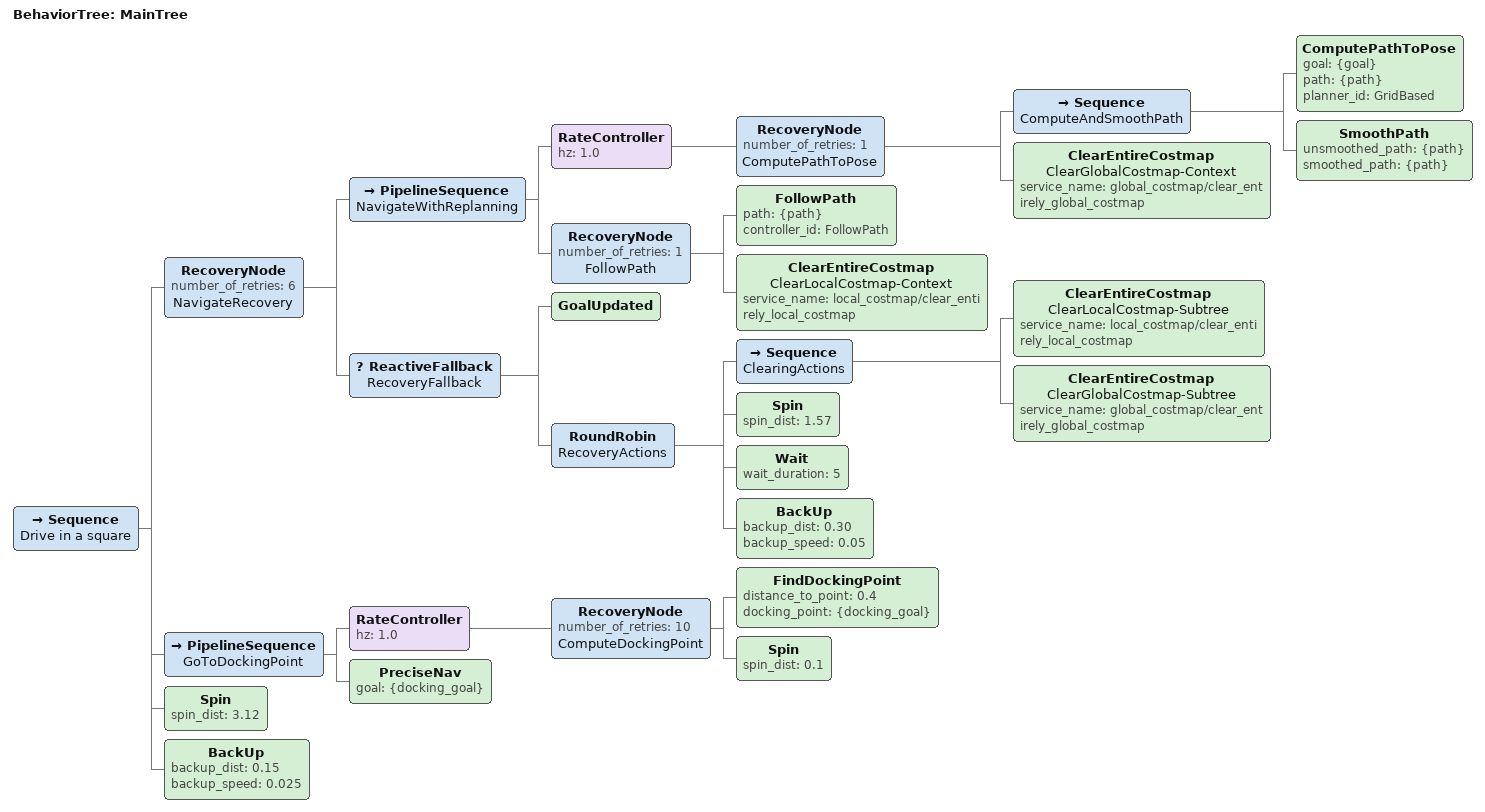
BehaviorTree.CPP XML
<!--
  his Behavior Tree drives in a square for odometry calibration experiments
-->

<root main_tree_to_execute="MainTree">
  <BehaviorTree ID="MainTree">
  <Sequence name="Drive in a square">
    <RecoveryNode number_of_retries="6" name="NavigateRecovery">
      <PipelineSequence name="NavigateWithReplanning">
        <RateController hz="1.0">
          <RecoveryNode number_of_retries="1" name="ComputePathToPose">
                <Sequence name="ComputeAndSmoothPath">
                <ComputePathToPose goal="{goal}" path="{path}" planner_id="GridBased"/>
                <SmoothPath unsmoothed_path="{path}" smoothed_path="{path}"/>
            </Sequence>
            <ClearEntireCostmap name="ClearGlobalCostmap-Context" service_name="global_costmap/clear_entirely_global_costmap"/>
          </RecoveryNode>
        </RateController>
        <RecoveryNode number_of_retries="1" name="FollowPath">
          <FollowPath path="{path}" controller_id="FollowPath"/>
          <ClearEntireCostmap name="ClearLocalCostmap-Context" service_name="local_costmap/clear_entirely_local_costmap"/>
        </RecoveryNode>
      </PipelineSequence>
      <ReactiveFallback name="RecoveryFallback">
        <GoalUpdated/>
        <RoundRobin name="RecoveryActions">
          <Sequence name="ClearingActions">
            <ClearEntireCostmap name="ClearLocalCostmap-Subtree" service_name="local_costmap/clear_entirely_local_costmap"/>
            <ClearEntireCostmap name="ClearGlobalCostmap-Subtree" service_name="global_costmap/clear_entirely_global_costmap"/>
          </Sequence>
          <Spin spin_dist="1.57"/>
          <Wait wait_duration="5"/>
          <BackUp backup_dist="0.30" backup_speed="0.05"/>
        </RoundRobin>
      </ReactiveFallback>
    </RecoveryNode>

    <PipelineSequence name="GoToDockingPoint">
        <RateController hz="1.0">
          <RecoveryNode number_of_retries="10" name="ComputeDockingPoint">
            <FindDockingPoint distance_to_point="0.4" docking_point="{docking_goal}"/>
            <Spin spin_dist="0.1"/>
          </RecoveryNode>
        </RateController>
        <PreciseNav  goal="{docking_goal}" />
    </PipelineSequence>

    <Spin spin_dist="3.12"/>

    <BackUp backup_dist="0.15" backup_speed="0.025"/>
    </Sequence>
  </BehaviorTree>
</root>
